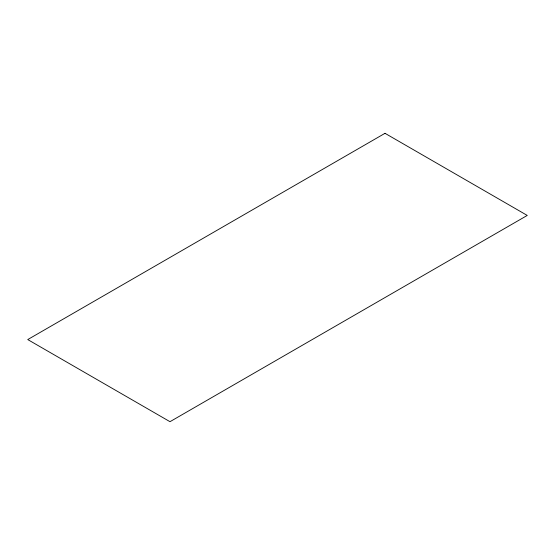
<?xml version="1.0" encoding="UTF-8"?>
<svg xmlns="http://www.w3.org/2000/svg" width="555" height="555" viewBox="0 0 555 555"><rect width="100%" height="100%" fill="white"/><g stroke="black" fill="none" stroke-linecap="round" stroke-linejoin="round"><path stroke-width="0.83" d="M385.01 133.311L27.75 339.57L169.99 421.689L527.25 215.43L385.01 133.311"/></g></svg>
